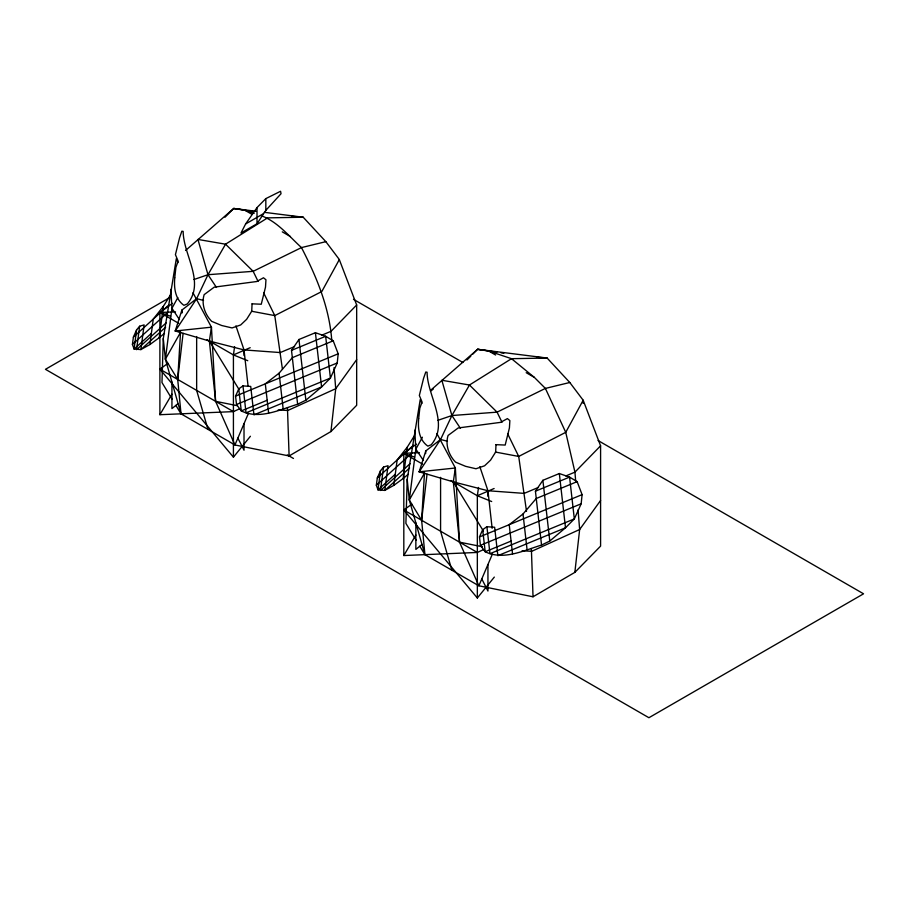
<?xml version="1.0" encoding="UTF-8"?>
<svg xmlns="http://www.w3.org/2000/svg" width="909" height="909" viewBox="0 0 909 909"><rect width="100%" height="100%" fill="white"/><g stroke="black" fill="none" stroke-linecap="round" stroke-linejoin="round"><path stroke-width="1.36" d="M177.971 262.644L176.301 258.747L163.279 338.591L161.984 382.564L172.233 399.403M421.901 403.471L420.231 399.574L407.198 479.418L405.903 523.391L416.152 540.23M180.573 331.671L177.709 379.462L181.016 413.834L234.942 444.967L289.107 455.954L330.933 431.559L356.669 405.289L356.669 304.992L339.25 259.417L325.854 241.669L303.208 217.228L264.28 212.32M181.709 312.741L181.868 310.094L196.651 298.663L207.979 274.711L225.546 244.191L267.587 217.865L303.208 217.228L291.88 216.365M425.628 453.568L425.787 450.921L440.581 439.49L451.898 415.538L469.464 385.018L511.506 358.691L547.127 358.044L569.784 382.496L583.169 400.233L600.588 445.819L600.588 546.116L574.852 572.375L533.026 596.781L478.861 585.794L424.935 554.66L419.81 546.241M337.239 362.964L338.182 353.806L333.217 340.818L325.661 336.285L315.412 332.705L298.959 339.489L291.505 350.363L297.629 404.232C279.836 409.664 259.508 419.878 241.271 410.925L236.51 404.494L235.556 396.108L238.76 388.859L242.976 385.893L250.714 386.439L253.941 414.856L321.581 386.973L330.41 378.087L337.239 362.964L236.51 404.494M581.169 503.791L582.101 494.632L577.135 481.645L569.579 477.111L559.33 473.532L542.878 480.316L535.424 491.19L541.548 545.059C523.754 550.49 503.438 560.694 485.19 551.752L480.429 545.32L479.475 536.935L482.679 529.674L486.894 526.72L494.632 527.265L497.859 555.683L565.5 527.799L574.329 518.914L581.169 503.791L480.429 545.32M330.933 431.559L335.728 388.688L334.001 367.702M574.852 572.375L579.647 529.515L578.044 509.926M183.107 333.33L177.709 379.462L165.393 359.18L163.279 338.591M427.037 474.157L421.628 520.278L424.935 554.66L409.311 500.007L407.198 479.418M175.892 405.414L181.016 413.834L165.393 359.18L171.937 308.31L170.835 289.392M425.787 450.921L419.174 471.816L424.526 472.487L421.628 520.278L409.311 500.007L415.856 449.126L414.765 430.218M132.43 344.409L133.384 337.125L136.6 329.876L139.634 326.229L144.122 324.899L140.884 349.59L134.089 349.045L132.43 344.409L167.586 312.571M136.6 329.876L134.089 349.045L151.371 333.398M139.634 326.229L136.566 349.658L166.245 322.775M165.677 327.138L140.884 349.59L149.905 344.534L153.235 319.15L163.336 306.344L170.449 295.016M149.905 344.534L159.234 337.693L163.336 306.344M376.349 485.236L377.303 477.952L380.519 470.703L383.553 467.056L388.041 465.726L384.802 490.417L378.008 489.871L376.349 485.236L412.459 452.523M380.519 470.703L378.008 489.871L395.29 474.225M383.553 467.056L380.485 490.485L410.164 463.601M409.595 467.965L384.802 490.417L393.824 485.361L397.153 459.977L407.255 447.171L414.368 435.843M393.824 485.361L403.153 478.52L407.255 447.171M167.881 363.35L159.893 369.168L233.42 457.159L233.42 354.919L234.613 346.624M411.8 504.177L403.812 509.994L477.339 597.986L477.339 495.746L478.532 487.451M248.384 413.47L234.942 444.967L215.603 401.335L209.377 341.034L211.445 327.172L192.969 292.755M492.303 554.297L478.861 585.794L459.522 542.162L453.307 481.861L455.364 467.999L436.888 433.582M294.573 346.568L280.245 352.556L244.021 349.92L209.377 341.034L175.255 330.99L181.868 310.094L182.209 312.798M245.623 223.955L240.987 232.999L257.008 223.762L265.826 210.365L281.029 193.731L280.574 191.276L265.826 198.617L257.008 207.593L245.623 223.955L263.292 213.751M171.937 311.105L171.937 308.31L177.823 297.595M415.856 451.932L415.856 449.126L422.401 437.229M165.393 359.18L180.493 332.421M409.311 500.007L424.412 473.248M239.84 408.686L233.42 411.618L159.893 414.709L171.937 394.199M483.758 549.513L477.339 552.445L403.812 555.535L415.856 535.026M179.266 331.501L175.255 330.99L196.651 298.663L203.525 300.424M538.492 487.394L524.175 493.382L487.94 490.746L453.307 481.861L419.174 471.816L440.581 439.49L447.444 441.251M356.669 359.646L335.728 388.688L287.812 410.482L278.154 409.936M600.588 500.473L579.647 529.515L531.731 551.308L522.073 550.763M233.42 457.159L250.407 436.263M477.339 597.986L494.326 577.09M268.621 413.072L265.303 383.848L279.097 373.179L292.334 357.669L333.217 340.818M512.54 553.899L509.222 524.675L523.016 514.005L536.253 498.496L577.135 481.645M356.669 304.992L331.024 331.319L321.911 335.126M600.588 445.819L574.942 472.146L565.83 475.952M224.989 217.217L233.704 208.468L255.94 211.263M466.965 359.998L470.839 356.101M472.782 354.158L477.623 349.295L547.127 358.044L537.219 357.305M133.384 337.125L168.54 305.288M377.303 477.952L413.413 445.251M185.572 250.475L233.704 208.468L246.1 210.331M430.525 390.381L477.623 349.295L496.916 352.192M297.629 404.232L305.867 400.21L321.581 386.973L315.412 332.705M541.548 545.059L549.786 541.037L565.5 527.799L559.33 473.532M159.234 337.693L164.495 333.308M403.153 478.52L408.414 474.134M178.084 403.596L171.937 408.596L171.937 382.087M422.003 544.411L415.856 549.422L415.856 522.914M431.127 390.79L433.298 389.041M159.893 414.709L159.893 312.469L172.528 303.322M403.812 555.535L403.812 453.296L416.447 444.149M169.324 297.8L45.45 369.315L648.912 717.724L863.55 593.804L598.077 440.535M207.07 339.705L233.42 354.919L250.202 347.681M450.989 480.531L477.339 495.746L494.121 488.508M291.505 350.363L325.661 336.285L330.41 378.087L246.044 412.856L242.976 385.893M235.556 396.108L338.182 353.806M267.166 400.255L241.271 410.925L238.76 388.859M535.424 491.19L569.579 477.111L574.329 518.914L489.962 553.683L486.894 526.72M479.475 536.935L582.101 494.632M511.085 541.082L485.19 551.752L482.679 529.674M193.969 279.506L207.979 274.711L253.157 271.325L301.481 247.589L325.854 241.669M437.888 420.333L451.898 415.538L497.075 412.152L545.4 388.416L569.784 382.496M175.255 330.99L211.445 327.172L215.603 401.335L237.124 405.653M419.174 471.816L455.364 467.999L459.522 542.162L482.384 546.752M178.653 323.297L159.893 312.469L175.505 311.878M422.571 464.124L403.812 453.296L419.424 452.693M248.861 210.74L252.997 211.365M501.052 352.817L503.813 353.226M233.727 208.468L244.76 210.184L254.156 213.354M477.645 349.295L488.678 351.01L511.506 358.691L534.344 377.383L545.4 388.416L565.739 432.343L574.942 472.146L575.749 481.94M251.52 311.23L274.779 315.605L321.82 291.516L339.25 259.701M495.439 452.057L518.709 456.432L565.739 432.343L583.169 400.233L583.169 403.346M260.872 215.603C277.211 221.341 288.914 236.124 301.481 247.589C316.616 276.893 329.547 307.856 331.819 341.114M159.893 312.469L170.54 316.241M403.812 453.296L414.459 457.057M233.42 354.919L247.759 360.714M477.339 495.746L491.678 501.541M244.76 210.184L251.679 214.183M282.279 231.852L290.425 236.556M488.678 351.01L495.598 355.01M526.197 372.679L534.344 377.383M353.487 299.334L462.874 362.486M159.893 369.168L233.42 411.618M403.812 509.994L477.339 552.445M287.324 454.92L293.471 458.477M460.397 428.275L451.898 415.538L441.854 380.269L469.464 385.018L497.075 412.152L502.018 422.276M216.478 287.449L207.979 274.711L197.935 239.442L225.546 244.191L253.157 271.325L258.099 281.449M415.856 449.126L423.355 460.409M171.937 308.31L179.437 319.582M453.307 481.861L483.452 531.151M209.377 341.034L238.806 389.12M481.793 578.931L487.94 591.032L487.94 564.534M237.874 438.104L244.021 450.205L244.021 423.708M507.586 433.661L518.709 456.432L526.516 511.312M263.667 292.834L274.779 315.605L282.415 369.111M479.838 466.669L487.94 490.746L492.144 528.311M235.92 325.842L244.021 349.92L248.077 386.098M451.898 570.227L440.581 531.22L440.581 477.35M207.979 429.4L196.651 390.393L196.651 336.523M531.367 548.547L533.026 596.781M287.449 407.721L289.107 455.954M542.878 480.316L549.786 541.037M523.016 514.005L527.118 550.081M298.959 339.489L305.867 400.21M279.097 373.179L283.199 409.255M487.94 490.746L487.94 496.348M265.826 198.617L265.826 210.365M257.008 207.593L257.008 223.762M244.021 349.92L244.021 355.521M174.755 277.813C173.869 287.789 175.073 299.072 183.913 305.322L187.299 303.924C205.593 282.472 183.3 255.088 183.163 231.397L181.845 231.204L179.641 237.567L175.426 254.668L178.13 261.133L175.892 267.428L174.755 277.813M418.674 418.64C417.788 428.616 418.992 439.899 427.844 446.137L431.218 444.751C449.512 423.299 427.219 395.915 427.082 372.224L425.764 372.031L423.56 378.394L419.344 395.495L422.049 401.96L419.81 408.255L418.674 418.64M252.066 303.833L251.725 311.219L246.634 319.309L240.68 324.956L232.056 327.933L221.671 325.502L211.661 321.332C204.945 314.514 201.162 304.015 204.161 294.641L214.274 287.13L256.633 281.54L263.485 277.779L265.951 279.767L265.496 287.13L261.269 304.231L252.066 303.833M495.996 444.66L495.655 452.046L490.565 460.136L484.599 465.783L475.975 468.76L465.59 466.328L455.591 462.158C448.864 455.341 445.08 444.842 448.08 435.468L458.193 427.957L500.564 422.367L507.404 418.606L509.869 420.594L509.415 427.957L505.188 445.058L495.996 444.66"/></g></svg>
